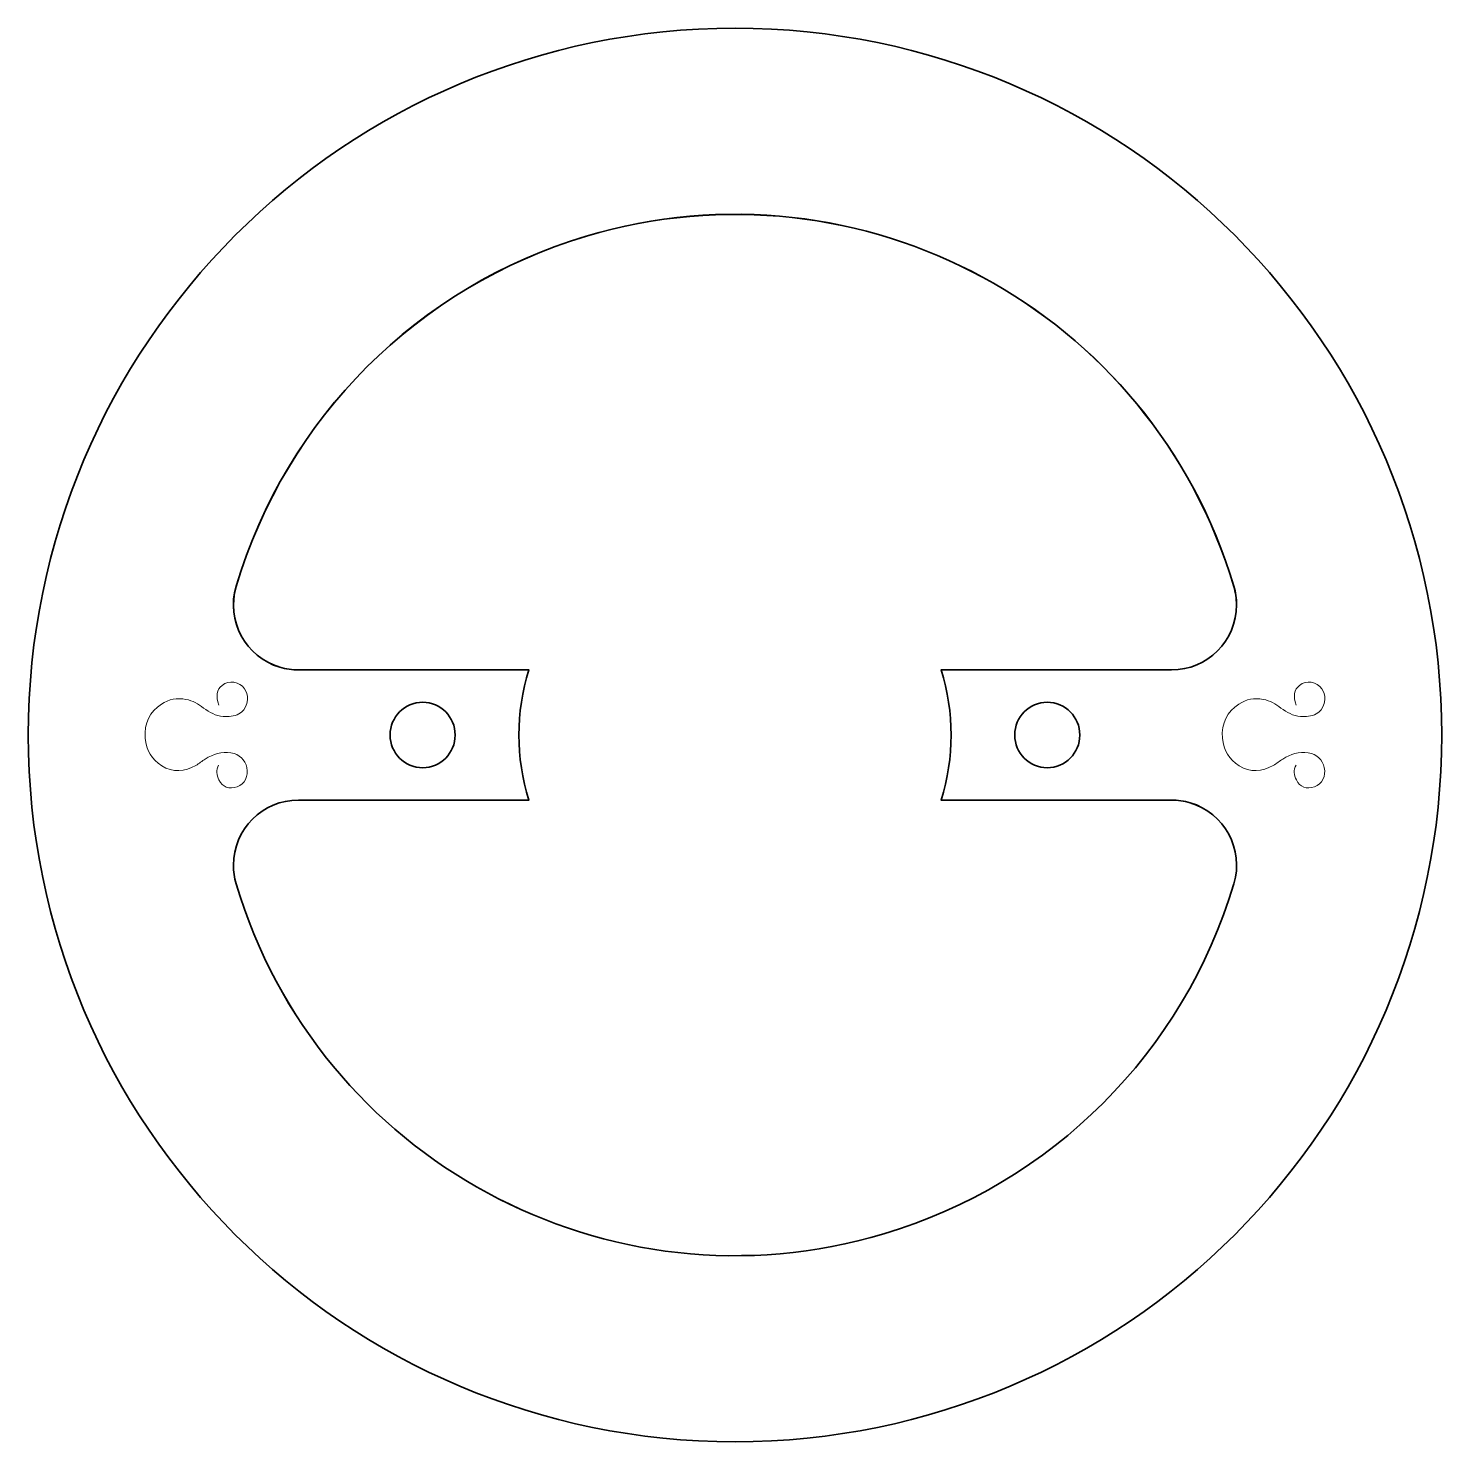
# Model space of a CAD drawing. Header units: inches. Extents: x 2.32 to 3.68, y 5.32 to 6.68.
import ezdxf

# ---------------------------------------------------------------- set-up
doc = ezdxf.new("R2010")
doc.units = ezdxf.units.IN
doc.header["$MEASUREMENT"] = 0
doc.layers.add('Layer 1', color=7, linetype='Continuous')

# ---------------------------------------------------------------- blocks, each defined once
blk = doc.blocks.new('block 2')
at = {"layer": 'Layer 1', "color": 3, "lineweight": 35, "true_color": 0x00ff00}
blk.add_open_spline([(2.7, 6.0314), (2.6827, 6.0314), (2.6687, 6.0173), (2.6687, 6), (2.6687, 5.9827), (2.6827, 5.9686), (2.7, 5.9686), (2.7173, 5.9686), (2.7312, 5.9827), (2.7312, 6), (2.7312, 6.0173), (2.7173, 6.0314), (2.7, 6.0314)], degree=3, knots=[0, 0, 0, 0, 1, 1, 1, 2, 2, 2, 3, 3, 3, 4, 4, 4, 4], dxfattribs=at)
blk = doc.blocks.new('block 3')
at = {"layer": 'Layer 1', "color": 3, "lineweight": 35, "true_color": 0x00ff00}
blk.add_open_spline([(3.3, 6.0314), (3.2827, 6.0314), (3.2687, 6.0173), (3.2687, 6), (3.2687, 5.9827), (3.2827, 5.9686), (3.3, 5.9686), (3.3173, 5.9686), (3.3312, 5.9827), (3.3312, 6), (3.3312, 6.0173), (3.3173, 6.0314), (3.3, 6.0314)], degree=3, knots=[0, 0, 0, 0, 1, 1, 1, 2, 2, 2, 3, 3, 3, 4, 4, 4, 4], dxfattribs=at)
blk = doc.blocks.new('block 4')
at = {"layer": 'Layer 1', "color": 3, "lineweight": 35, "true_color": 0x00ff00}
blk.add_open_spline([(3.1979, 6.0625), (3.1979, 6.0625), (3.4193, 6.0625), (3.4193, 6.0625), (3.4538, 6.0625), (3.4818, 6.0905), (3.4818, 6.125), (3.4818, 6.1311), (3.4809, 6.1371), (3.4792, 6.1429), (3.4002, 6.4075), (3.1218, 6.5581), (2.8572, 6.4792), (2.6955, 6.431), (2.569, 6.3045), (2.5209, 6.1429), (2.511, 6.1098), (2.5298, 6.075), (2.5629, 6.0651), (2.5687, 6.0634), (2.5747, 6.0625), (2.5807, 6.0625), (2.5807, 6.0625), (2.8021, 6.0625), (2.8021, 6.0625), (2.7892, 6.0218), (2.7892, 5.9782), (2.8021, 5.9375), (2.8021, 5.9375), (2.5807, 5.9375), (2.5807, 5.9375), (2.5462, 5.9375), (2.5182, 5.9095), (2.5182, 5.875), (2.5182, 5.8689), (2.5191, 5.8629), (2.5209, 5.8571), (2.5997, 5.5925), (2.8782, 5.4419), (3.1429, 5.5208), (3.3045, 5.569), (3.431, 5.6955), (3.4792, 5.8571), (3.489, 5.8902), (3.4702, 5.9251), (3.4371, 5.9349), (3.4313, 5.9366), (3.4253, 5.9375), (3.4193, 5.9375), (3.4193, 5.9375), (3.198, 5.9375), (3.198, 5.9375), (3.2108, 5.9782), (3.2108, 6.0218), (3.1979, 6.0625)], degree=3, knots=[0, 0, 0, 0, 1, 1, 1, 2, 2, 2, 3, 3, 3, 4, 4, 4, 5, 5, 5, 6, 6, 6, 7, 7, 7, 8, 8, 8, 9, 9, 9, 10, 10, 10, 11, 11, 11, 12, 12, 12, 13, 13, 13, 14, 14, 14, 15, 15, 15, 16, 16, 16, 17, 17, 17, 18, 18, 18, 18], dxfattribs=at)
blk = doc.blocks.new('block 5')
at = {"layer": 'Layer 1', "color": 3, "lineweight": 35, "true_color": 0x00ff00}
blk.add_open_spline([(3.6788, 6), (3.6788, 6.3749), (3.3749, 6.6789), (3, 6.6789), (2.6251, 6.6789), (2.3212, 6.3749), (2.3212, 6), (2.3212, 5.6251), (2.6251, 5.3211), (3, 5.3211), (3.3749, 5.3211), (3.6788, 5.6251), (3.6788, 6), (3.6788, 6), (3.6788, 6), (3.6788, 6)], degree=3, knots=[0, 0, 0, 0, 1, 1, 1, 2, 2, 2, 3, 3, 3, 4, 4, 4, 5, 5, 5, 5], dxfattribs=at)
blk = doc.blocks.new('block 6')
at = {"layer": 'Layer 1', "color": 3, "lineweight": 35, "true_color": 0x00ff00}
blk.add_open_spline([(2.7, 6.0314), (2.6827, 6.0314), (2.6687, 6.0173), (2.6687, 6), (2.6687, 5.9827), (2.6827, 5.9686), (2.7, 5.9686), (2.7173, 5.9686), (2.7312, 5.9827), (2.7312, 6), (2.7312, 6.0173), (2.7173, 6.0314), (2.7, 6.0314)], degree=3, knots=[0, 0, 0, 0, 1, 1, 1, 2, 2, 2, 3, 3, 3, 4, 4, 4, 4], dxfattribs=at)
blk = doc.blocks.new('block 7')
at = {"layer": 'Layer 1', "color": 3, "lineweight": 35, "true_color": 0x00ff00}
blk.add_open_spline([(3.3, 6.0314), (3.2827, 6.0314), (3.2687, 6.0173), (3.2687, 6), (3.2687, 5.9827), (3.2827, 5.9686), (3.3, 5.9686), (3.3173, 5.9686), (3.3312, 5.9827), (3.3312, 6), (3.3312, 6.0173), (3.3173, 6.0314), (3.3, 6.0314)], degree=3, knots=[0, 0, 0, 0, 1, 1, 1, 2, 2, 2, 3, 3, 3, 4, 4, 4, 4], dxfattribs=at)
blk = doc.blocks.new('block 8')
at = {"layer": 'Layer 1', "color": 3, "lineweight": 35, "true_color": 0x00ff00}
blk.add_open_spline([(3.4193, 6.0625), (3.4193, 6.0625), (3.1979, 6.0625), (3.1979, 6.0625), (3.2108, 6.0218), (3.2108, 5.9782), (3.1979, 5.9375), (3.1979, 5.9375), (3.4193, 5.9375), (3.4193, 5.9375), (3.4253, 5.9375), (3.4313, 5.9366), (3.4371, 5.9349), (3.4702, 5.925), (3.489, 5.8902), (3.4792, 5.8571), (3.431, 5.6955), (3.3045, 5.569), (3.1429, 5.5208), (2.8782, 5.4419), (2.5997, 5.5925), (2.5208, 5.8571), (2.5191, 5.8629), (2.5182, 5.8689), (2.5182, 5.875), (2.5182, 5.9095), (2.5462, 5.9375), (2.5807, 5.9375), (2.5807, 5.9375), (2.8021, 5.9375), (2.8021, 5.9375), (2.7892, 5.9782), (2.7892, 6.0218), (2.8021, 6.0625), (2.8021, 6.0625), (2.5807, 6.0625), (2.5807, 6.0625), (2.5747, 6.0625), (2.5687, 6.0633), (2.5629, 6.0651), (2.5298, 6.0749), (2.511, 6.1098), (2.5208, 6.1428), (2.569, 6.3045), (2.6955, 6.4309), (2.8571, 6.4791), (3.1218, 6.558), (3.4002, 6.4075), (3.4791, 6.1428), (3.4809, 6.137), (3.4817, 6.131), (3.4817, 6.125), (3.4818, 6.0905), (3.4538, 6.0625), (3.4193, 6.0625)], degree=3, knots=[0, 0, 0, 0, 1, 1, 1, 2, 2, 2, 3, 3, 3, 4, 4, 4, 5, 5, 5, 6, 6, 6, 7, 7, 7, 8, 8, 8, 9, 9, 9, 10, 10, 10, 11, 11, 11, 12, 12, 12, 13, 13, 13, 14, 14, 14, 15, 15, 15, 16, 16, 16, 17, 17, 17, 18, 18, 18, 18], dxfattribs=at)
blk = doc.blocks.new('block 9')
at = {"layer": 'Layer 1', "color": 3, "lineweight": 35, "true_color": 0x00ff00}
blk.add_open_spline([(3.6788, 6), (3.6788, 6.3749), (3.3749, 6.6789), (3, 6.6789), (2.6251, 6.6789), (2.3212, 6.3749), (2.3212, 6), (2.3212, 5.6251), (2.6251, 5.3211), (3, 5.3211), (3.3749, 5.3211), (3.6788, 5.6251), (3.6788, 6), (3.6788, 6), (3.6788, 6), (3.6788, 6)], degree=3, knots=[0, 0, 0, 0, 1, 1, 1, 2, 2, 2, 3, 3, 3, 4, 4, 4, 5, 5, 5, 5], dxfattribs=at)
blk = doc.blocks.new('block 11')
at = {"layer": 'Layer 1', "color": 1, "lineweight": 18, "true_color": 0xff0000}
blk.add_open_spline([(3.5391, 6.0286), (3.5358, 6.0375), (3.5372, 6.0435), (3.5422, 6.0477), (3.5487, 6.0532), (3.5588, 6.0513), (3.5638, 6.0443), (3.5703, 6.0352), (3.5651, 6.0238), (3.5583, 6.0203), (3.5536, 6.0179), (3.5483, 6.0175), (3.5431, 6.0179), (3.5361, 6.0183), (3.5302, 6.0218), (3.5244, 6.0259), (3.5192, 6.0297), (3.5138, 6.0331), (3.5074, 6.0342), (3.499, 6.0357), (3.4911, 6.0345), (3.484, 6.0297), (3.4729, 6.0223), (3.467, 6.0113), (3.4682, 5.997), (3.4692, 5.9853), (3.4749, 5.9764), (3.4842, 5.9705), (3.4951, 5.9636), (3.5061, 5.965), (3.517, 5.9708), (3.5202, 5.9726), (3.523, 5.9749), (3.5261, 5.9769), (3.5336, 5.9818), (3.5417, 5.9843), (3.5506, 5.983), (3.5591, 5.9817), (3.5642, 5.9758), (3.566, 5.9687), (3.5679, 5.9607), (3.5638, 5.9527), (3.5567, 5.9502), (3.5488, 5.9475), (3.5426, 5.95), (3.5392, 5.9569), (3.5369, 5.9615), (3.5362, 5.9663), (3.5389, 5.9711)], degree=3, knots=[0, 0, 0, 0, 1, 1, 1, 2, 2, 2, 3, 3, 3, 4, 4, 4, 5, 5, 5, 6, 6, 6, 7, 7, 7, 8, 8, 8, 9, 9, 9, 10, 10, 10, 11, 11, 11, 12, 12, 12, 13, 13, 13, 14, 14, 14, 15, 15, 15, 16, 16, 16, 16], dxfattribs=at)
blk = doc.blocks.new('block 10')
at = {"layer": 'Layer 1'}
blk.add_blockref('block 11', (0, 0), dxfattribs=at)
blk = doc.blocks.new('block 13')
at = {"layer": 'Layer 1', "color": 1, "lineweight": 18, "true_color": 0xff0000}
blk.add_open_spline([(2.5043, 6.0286), (2.501, 6.0375), (2.5024, 6.0435), (2.5073, 6.0477), (2.5139, 6.0532), (2.524, 6.0513), (2.529, 6.0444), (2.5354, 6.0352), (2.5303, 6.0238), (2.5235, 6.0203), (2.5188, 6.0179), (2.5135, 6.0175), (2.5083, 6.0179), (2.5013, 6.0183), (2.4953, 6.0218), (2.4896, 6.0259), (2.4844, 6.0297), (2.479, 6.0331), (2.4726, 6.0342), (2.4642, 6.0357), (2.4562, 6.0345), (2.4491, 6.0297), (2.4381, 6.0223), (2.4322, 6.0113), (2.4334, 5.997), (2.4344, 5.9853), (2.4401, 5.9764), (2.4493, 5.9705), (2.4603, 5.9636), (2.4713, 5.965), (2.4821, 5.9708), (2.4853, 5.9726), (2.4882, 5.9749), (2.4912, 5.9769), (2.4988, 5.9818), (2.5069, 5.9843), (2.5158, 5.983), (2.5242, 5.9817), (2.5294, 5.9758), (2.5311, 5.9687), (2.5331, 5.9607), (2.5289, 5.9527), (2.5219, 5.9502), (2.5139, 5.9475), (2.5077, 5.95), (2.5043, 5.9569), (2.502, 5.9615), (2.5014, 5.9663), (2.504, 5.9711)], degree=3, knots=[0, 0, 0, 0, 1, 1, 1, 2, 2, 2, 3, 3, 3, 4, 4, 4, 5, 5, 5, 6, 6, 6, 7, 7, 7, 8, 8, 8, 9, 9, 9, 10, 10, 10, 11, 11, 11, 12, 12, 12, 13, 13, 13, 14, 14, 14, 15, 15, 15, 16, 16, 16, 16], dxfattribs=at)
blk = doc.blocks.new('block 12')
at = {"layer": 'Layer 1'}
blk.add_blockref('block 13', (0, 0), dxfattribs=at)

msp = doc.modelspace()

# ---------------------------------------------------------------- block references
at = {"layer": 'Layer 1'}
for name in ['block 5', 'block 9', 'block 4', 'block 8', 'block 12', 'block 10', 'block 2', 'block 6', 'block 3', 'block 7']:
    msp.add_blockref(name, (0, 0), dxfattribs=at)

doc.saveas('drawing.dxf')
